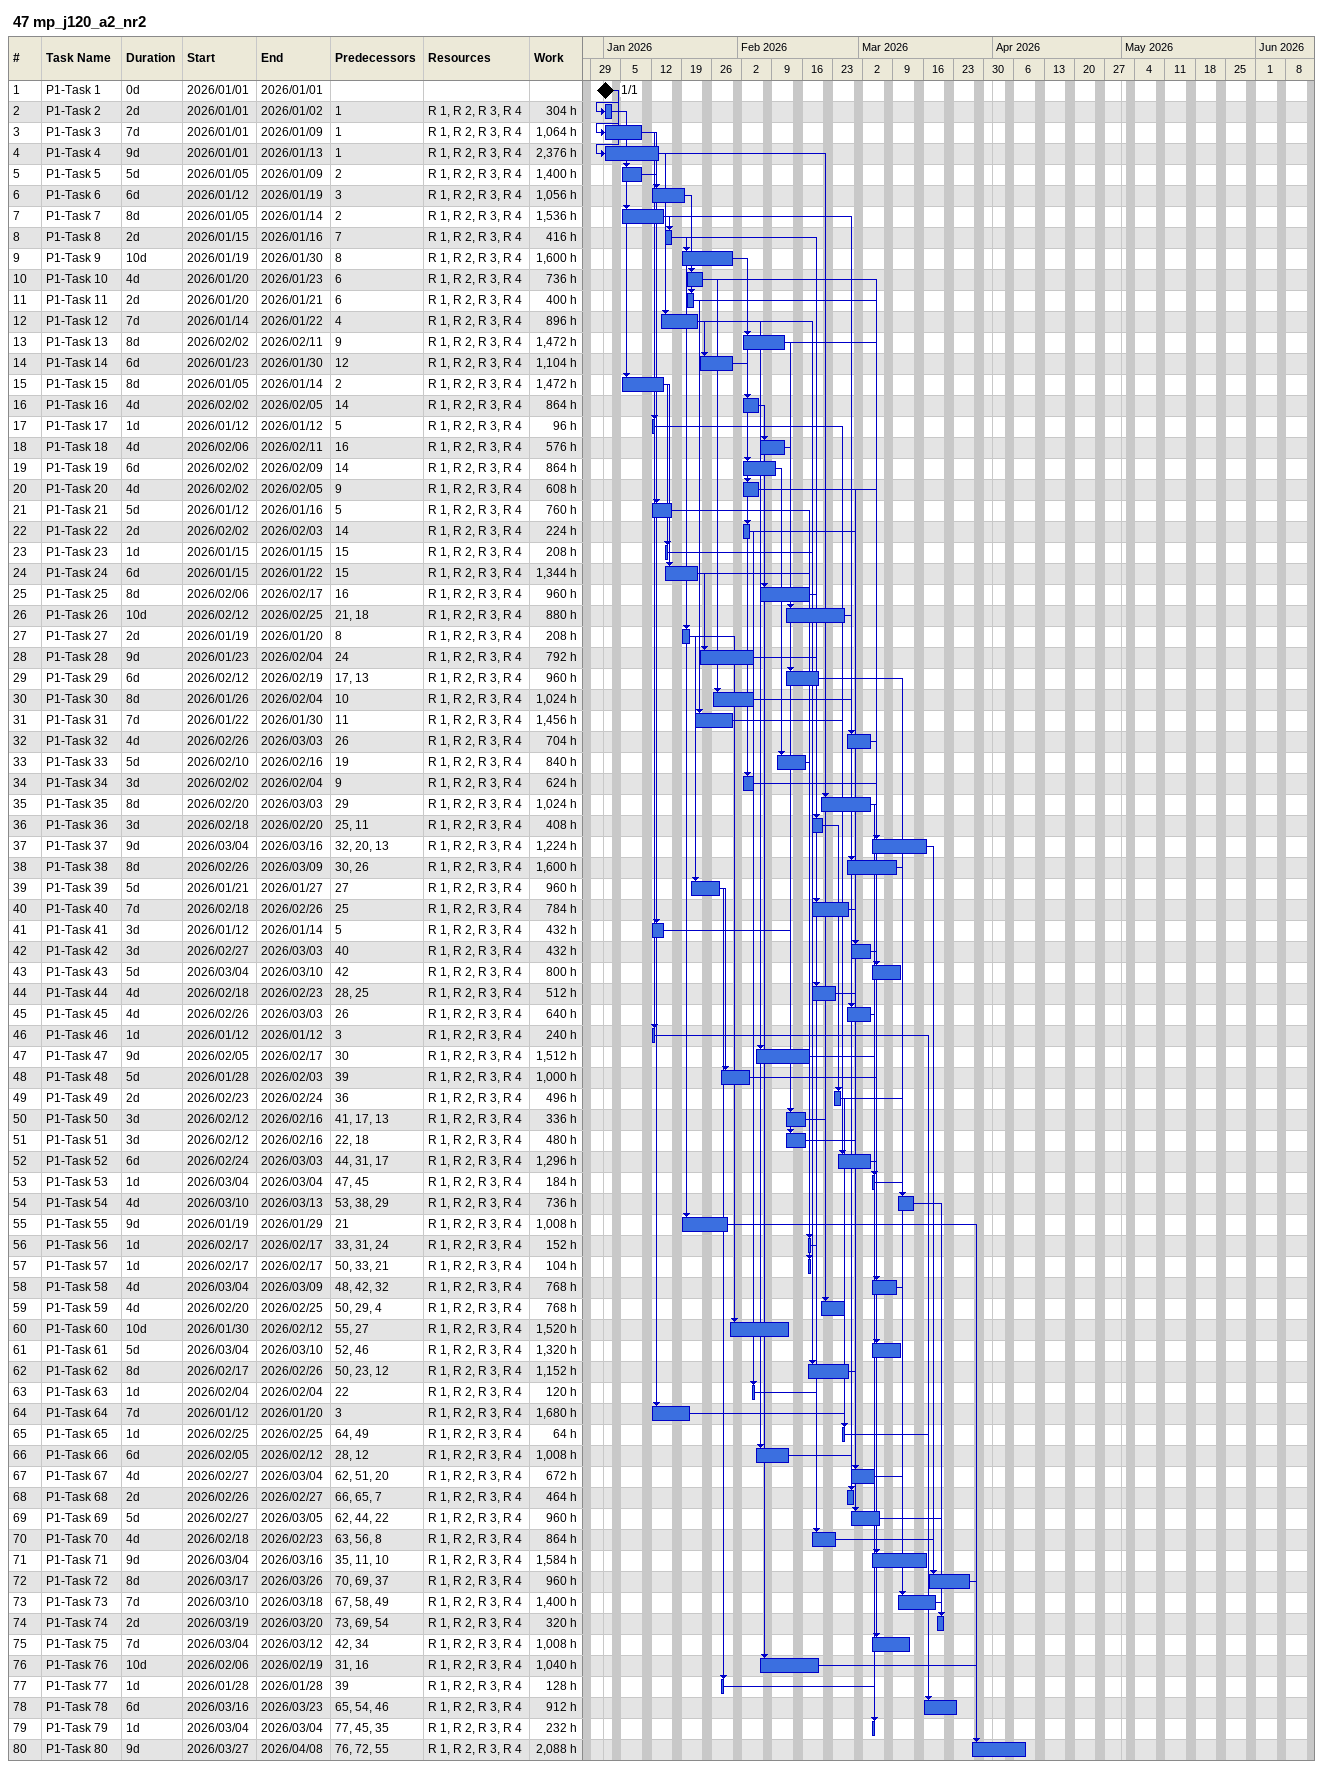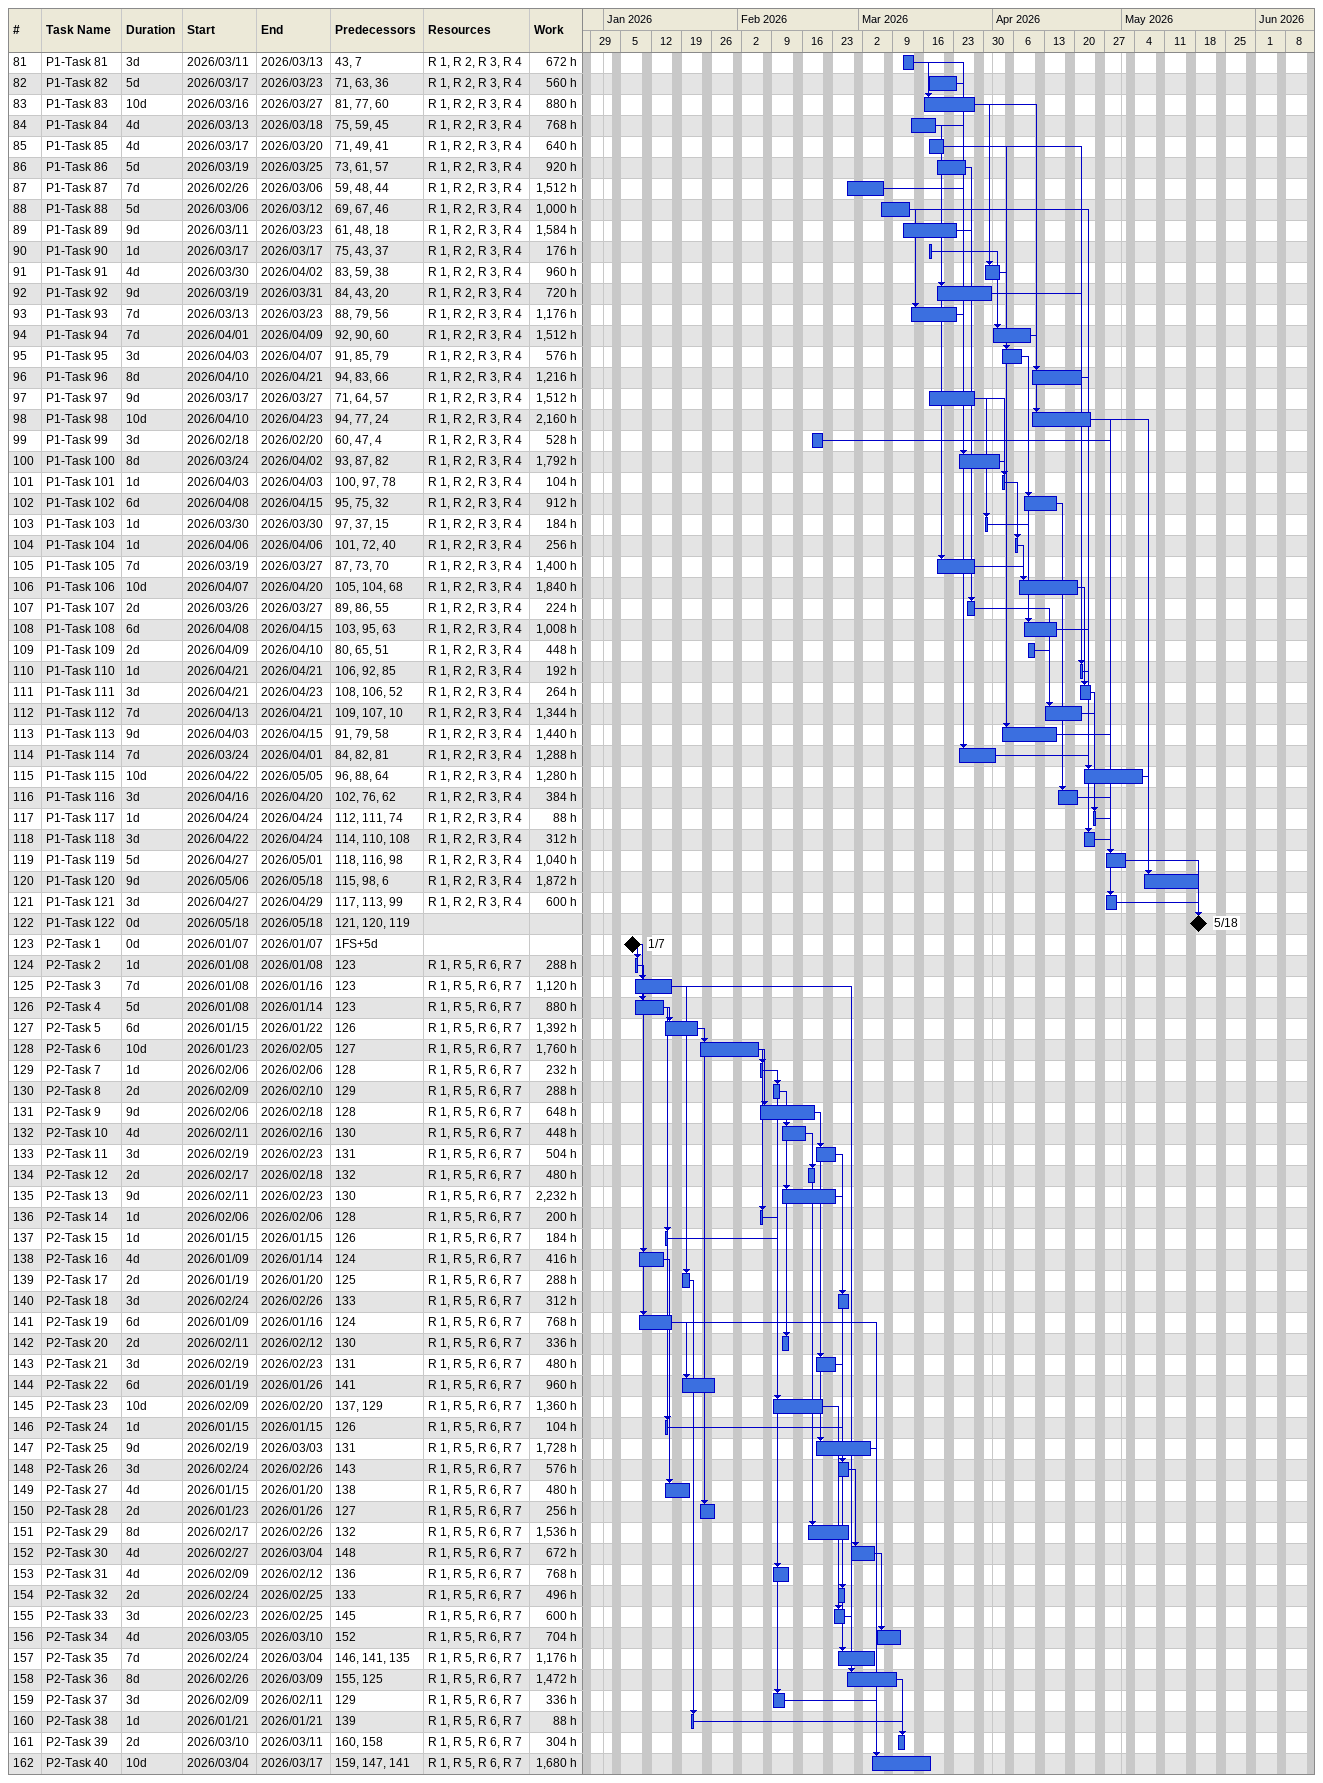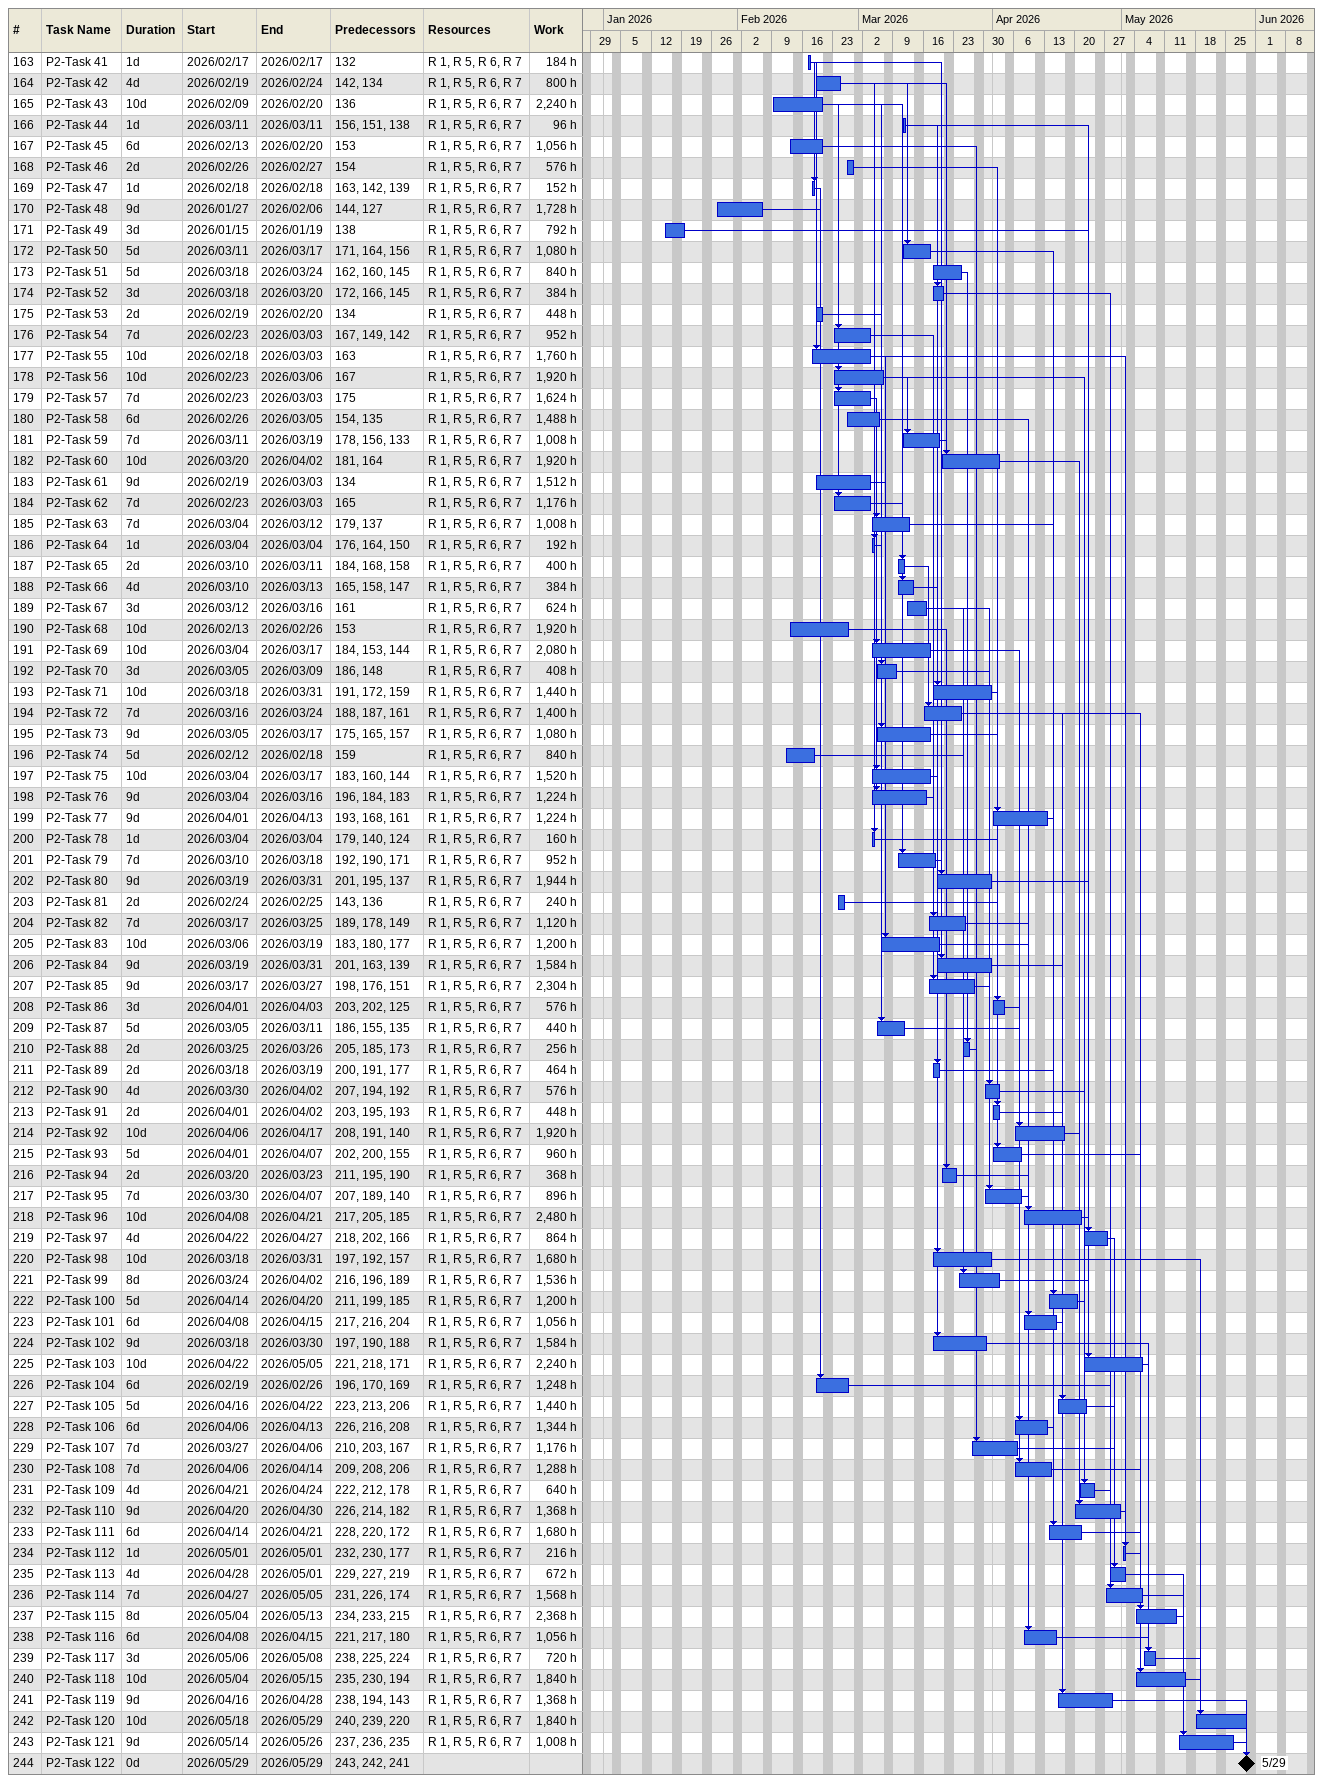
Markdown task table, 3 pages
47 mp_j120_a2_nr2

| ID | Task | Duration | Start | Finish | Predecessors | Resources | Work (h) |
|---|---|---|---|---|---|---|---|
| 1 | P1-Task 1 | 0d | 2026-01-01 | 2026-01-01 |  |  |  |
| 2 | P1-Task 2 | 2d | 2026-01-01 | 2026-01-02 | 1 | R 1, R 2, R 3, R 4 | 304 |
| 3 | P1-Task 3 | 7d | 2026-01-01 | 2026-01-09 | 1 | R 1, R 2, R 3, R 4 | 1064 |
| 4 | P1-Task 4 | 9d | 2026-01-01 | 2026-01-13 | 1 | R 1, R 2, R 3, R 4 | 2376 |
| 5 | P1-Task 5 | 5d | 2026-01-05 | 2026-01-09 | 2 | R 1, R 2, R 3, R 4 | 1400 |
| 6 | P1-Task 6 | 6d | 2026-01-12 | 2026-01-19 | 3 | R 1, R 2, R 3, R 4 | 1056 |
| 7 | P1-Task 7 | 8d | 2026-01-05 | 2026-01-14 | 2 | R 1, R 2, R 3, R 4 | 1536 |
| 8 | P1-Task 8 | 2d | 2026-01-15 | 2026-01-16 | 7 | R 1, R 2, R 3, R 4 | 416 |
| 9 | P1-Task 9 | 10d | 2026-01-19 | 2026-01-30 | 8 | R 1, R 2, R 3, R 4 | 1600 |
| 10 | P1-Task 10 | 4d | 2026-01-20 | 2026-01-23 | 6 | R 1, R 2, R 3, R 4 | 736 |
| 11 | P1-Task 11 | 2d | 2026-01-20 | 2026-01-21 | 6 | R 1, R 2, R 3, R 4 | 400 |
| 12 | P1-Task 12 | 7d | 2026-01-14 | 2026-01-22 | 4 | R 1, R 2, R 3, R 4 | 896 |
| 13 | P1-Task 13 | 8d | 2026-02-02 | 2026-02-11 | 9 | R 1, R 2, R 3, R 4 | 1472 |
| 14 | P1-Task 14 | 6d | 2026-01-23 | 2026-01-30 | 12 | R 1, R 2, R 3, R 4 | 1104 |
| 15 | P1-Task 15 | 8d | 2026-01-05 | 2026-01-14 | 2 | R 1, R 2, R 3, R 4 | 1472 |
| 16 | P1-Task 16 | 4d | 2026-02-02 | 2026-02-05 | 14 | R 1, R 2, R 3, R 4 | 864 |
| 17 | P1-Task 17 | 1d | 2026-01-12 | 2026-01-12 | 5 | R 1, R 2, R 3, R 4 | 96 |
| 18 | P1-Task 18 | 4d | 2026-02-06 | 2026-02-11 | 16 | R 1, R 2, R 3, R 4 | 576 |
| 19 | P1-Task 19 | 6d | 2026-02-02 | 2026-02-09 | 14 | R 1, R 2, R 3, R 4 | 864 |
| 20 | P1-Task 20 | 4d | 2026-02-02 | 2026-02-05 | 9 | R 1, R 2, R 3, R 4 | 608 |
| 21 | P1-Task 21 | 5d | 2026-01-12 | 2026-01-16 | 5 | R 1, R 2, R 3, R 4 | 760 |
| 22 | P1-Task 22 | 2d | 2026-02-02 | 2026-02-03 | 14 | R 1, R 2, R 3, R 4 | 224 |
| 23 | P1-Task 23 | 1d | 2026-01-15 | 2026-01-15 | 15 | R 1, R 2, R 3, R 4 | 208 |
| 24 | P1-Task 24 | 6d | 2026-01-15 | 2026-01-22 | 15 | R 1, R 2, R 3, R 4 | 1344 |
| 25 | P1-Task 25 | 8d | 2026-02-06 | 2026-02-17 | 16 | R 1, R 2, R 3, R 4 | 960 |
| 26 | P1-Task 26 | 10d | 2026-02-12 | 2026-02-25 | 21, 18 | R 1, R 2, R 3, R 4 | 880 |
| 27 | P1-Task 27 | 2d | 2026-01-19 | 2026-01-20 | 8 | R 1, R 2, R 3, R 4 | 208 |
| 28 | P1-Task 28 | 9d | 2026-01-23 | 2026-02-04 | 24 | R 1, R 2, R 3, R 4 | 792 |
| 29 | P1-Task 29 | 6d | 2026-02-12 | 2026-02-19 | 17, 13 | R 1, R 2, R 3, R 4 | 960 |
| 30 | P1-Task 30 | 8d | 2026-01-26 | 2026-02-04 | 10 | R 1, R 2, R 3, R 4 | 1024 |
| 31 | P1-Task 31 | 7d | 2026-01-22 | 2026-01-30 | 11 | R 1, R 2, R 3, R 4 | 1456 |
| 32 | P1-Task 32 | 4d | 2026-02-26 | 2026-03-03 | 26 | R 1, R 2, R 3, R 4 | 704 |
| 33 | P1-Task 33 | 5d | 2026-02-10 | 2026-02-16 | 19 | R 1, R 2, R 3, R 4 | 840 |
| 34 | P1-Task 34 | 3d | 2026-02-02 | 2026-02-04 | 9 | R 1, R 2, R 3, R 4 | 624 |
| 35 | P1-Task 35 | 8d | 2026-02-20 | 2026-03-03 | 29 | R 1, R 2, R 3, R 4 | 1024 |
| 36 | P1-Task 36 | 3d | 2026-02-18 | 2026-02-20 | 25, 11 | R 1, R 2, R 3, R 4 | 408 |
| 37 | P1-Task 37 | 9d | 2026-03-04 | 2026-03-16 | 32, 20, 13 | R 1, R 2, R 3, R 4 | 1224 |
| 38 | P1-Task 38 | 8d | 2026-02-26 | 2026-03-09 | 30, 26 | R 1, R 2, R 3, R 4 | 1600 |
| 39 | P1-Task 39 | 5d | 2026-01-21 | 2026-01-27 | 27 | R 1, R 2, R 3, R 4 | 960 |
| 40 | P1-Task 40 | 7d | 2026-02-18 | 2026-02-26 | 25 | R 1, R 2, R 3, R 4 | 784 |
| 41 | P1-Task 41 | 3d | 2026-01-12 | 2026-01-14 | 5 | R 1, R 2, R 3, R 4 | 432 |
| 42 | P1-Task 42 | 3d | 2026-02-27 | 2026-03-03 | 40 | R 1, R 2, R 3, R 4 | 432 |
| 43 | P1-Task 43 | 5d | 2026-03-04 | 2026-03-10 | 42 | R 1, R 2, R 3, R 4 | 800 |
| 44 | P1-Task 44 | 4d | 2026-02-18 | 2026-02-23 | 28, 25 | R 1, R 2, R 3, R 4 | 512 |
| 45 | P1-Task 45 | 4d | 2026-02-26 | 2026-03-03 | 26 | R 1, R 2, R 3, R 4 | 640 |
| 46 | P1-Task 46 | 1d | 2026-01-12 | 2026-01-12 | 3 | R 1, R 2, R 3, R 4 | 240 |
| 47 | P1-Task 47 | 9d | 2026-02-05 | 2026-02-17 | 30 | R 1, R 2, R 3, R 4 | 1512 |
| 48 | P1-Task 48 | 5d | 2026-01-28 | 2026-02-03 | 39 | R 1, R 2, R 3, R 4 | 1000 |
| 49 | P1-Task 49 | 2d | 2026-02-23 | 2026-02-24 | 36 | R 1, R 2, R 3, R 4 | 496 |
| 50 | P1-Task 50 | 3d | 2026-02-12 | 2026-02-16 | 41, 17, 13 | R 1, R 2, R 3, R 4 | 336 |
| 51 | P1-Task 51 | 3d | 2026-02-12 | 2026-02-16 | 22, 18 | R 1, R 2, R 3, R 4 | 480 |
| 52 | P1-Task 52 | 6d | 2026-02-24 | 2026-03-03 | 44, 31, 17 | R 1, R 2, R 3, R 4 | 1296 |
| 53 | P1-Task 53 | 1d | 2026-03-04 | 2026-03-04 | 47, 45 | R 1, R 2, R 3, R 4 | 184 |
| 54 | P1-Task 54 | 4d | 2026-03-10 | 2026-03-13 | 53, 38, 29 | R 1, R 2, R 3, R 4 | 736 |
| 55 | P1-Task 55 | 9d | 2026-01-19 | 2026-01-29 | 21 | R 1, R 2, R 3, R 4 | 1008 |
| 56 | P1-Task 56 | 1d | 2026-02-17 | 2026-02-17 | 33, 31, 24 | R 1, R 2, R 3, R 4 | 152 |
| 57 | P1-Task 57 | 1d | 2026-02-17 | 2026-02-17 | 50, 33, 21 | R 1, R 2, R 3, R 4 | 104 |
| 58 | P1-Task 58 | 4d | 2026-03-04 | 2026-03-09 | 48, 42, 32 | R 1, R 2, R 3, R 4 | 768 |
| 59 | P1-Task 59 | 4d | 2026-02-20 | 2026-02-25 | 50, 29, 4 | R 1, R 2, R 3, R 4 | 768 |
| 60 | P1-Task 60 | 10d | 2026-01-30 | 2026-02-12 | 55, 27 | R 1, R 2, R 3, R 4 | 1520 |
| 61 | P1-Task 61 | 5d | 2026-03-04 | 2026-03-10 | 52, 46 | R 1, R 2, R 3, R 4 | 1320 |
| 62 | P1-Task 62 | 8d | 2026-02-17 | 2026-02-26 | 50, 23, 12 | R 1, R 2, R 3, R 4 | 1152 |
| 63 | P1-Task 63 | 1d | 2026-02-04 | 2026-02-04 | 22 | R 1, R 2, R 3, R 4 | 120 |
| 64 | P1-Task 64 | 7d | 2026-01-12 | 2026-01-20 | 3 | R 1, R 2, R 3, R 4 | 1680 |
| 65 | P1-Task 65 | 1d | 2026-02-25 | 2026-02-25 | 64, 49 | R 1, R 2, R 3, R 4 | 64 |
| 66 | P1-Task 66 | 6d | 2026-02-05 | 2026-02-12 | 28, 12 | R 1, R 2, R 3, R 4 | 1008 |
| 67 | P1-Task 67 | 4d | 2026-02-27 | 2026-03-04 | 62, 51, 20 | R 1, R 2, R 3, R 4 | 672 |
| 68 | P1-Task 68 | 2d | 2026-02-26 | 2026-02-27 | 66, 65, 7 | R 1, R 2, R 3, R 4 | 464 |
| 69 | P1-Task 69 | 5d | 2026-02-27 | 2026-03-05 | 62, 44, 22 | R 1, R 2, R 3, R 4 | 960 |
| 70 | P1-Task 70 | 4d | 2026-02-18 | 2026-02-23 | 63, 56, 8 | R 1, R 2, R 3, R 4 | 864 |
| 71 | P1-Task 71 | 9d | 2026-03-04 | 2026-03-16 | 35, 11, 10 | R 1, R 2, R 3, R 4 | 1584 |
| 72 | P1-Task 72 | 8d | 2026-03-17 | 2026-03-26 | 70, 69, 37 | R 1, R 2, R 3, R 4 | 960 |
| 73 | P1-Task 73 | 7d | 2026-03-10 | 2026-03-18 | 67, 58, 49 | R 1, R 2, R 3, R 4 | 1400 |
| 74 | P1-Task 74 | 2d | 2026-03-19 | 2026-03-20 | 73, 69, 54 | R 1, R 2, R 3, R 4 | 320 |
| 75 | P1-Task 75 | 7d | 2026-03-04 | 2026-03-12 | 42, 34 | R 1, R 2, R 3, R 4 | 1008 |
| 76 | P1-Task 76 | 10d | 2026-02-06 | 2026-02-19 | 31, 16 | R 1, R 2, R 3, R 4 | 1040 |
| 77 | P1-Task 77 | 1d | 2026-01-28 | 2026-01-28 | 39 | R 1, R 2, R 3, R 4 | 128 |
| 78 | P1-Task 78 | 6d | 2026-03-16 | 2026-03-23 | 65, 54, 46 | R 1, R 2, R 3, R 4 | 912 |
| 79 | P1-Task 79 | 1d | 2026-03-04 | 2026-03-04 | 77, 45, 35 | R 1, R 2, R 3, R 4 | 232 |
| 80 | P1-Task 80 | 9d | 2026-03-27 | 2026-04-08 | 76, 72, 55 | R 1, R 2, R 3, R 4 | 2088 |
| 81 | P1-Task 81 | 3d | 2026-03-11 | 2026-03-13 | 43, 7 | R 1, R 2, R 3, R 4 | 672 |
| 82 | P1-Task 82 | 5d | 2026-03-17 | 2026-03-23 | 71, 63, 36 | R 1, R 2, R 3, R 4 | 560 |
| 83 | P1-Task 83 | 10d | 2026-03-16 | 2026-03-27 | 81, 77, 60 | R 1, R 2, R 3, R 4 | 880 |
| 84 | P1-Task 84 | 4d | 2026-03-13 | 2026-03-18 | 75, 59, 45 | R 1, R 2, R 3, R 4 | 768 |
| 85 | P1-Task 85 | 4d | 2026-03-17 | 2026-03-20 | 71, 49, 41 | R 1, R 2, R 3, R 4 | 640 |
| 86 | P1-Task 86 | 5d | 2026-03-19 | 2026-03-25 | 73, 61, 57 | R 1, R 2, R 3, R 4 | 920 |
| 87 | P1-Task 87 | 7d | 2026-02-26 | 2026-03-06 | 59, 48, 44 | R 1, R 2, R 3, R 4 | 1512 |
| 88 | P1-Task 88 | 5d | 2026-03-06 | 2026-03-12 | 69, 67, 46 | R 1, R 2, R 3, R 4 | 1000 |
| 89 | P1-Task 89 | 9d | 2026-03-11 | 2026-03-23 | 61, 48, 18 | R 1, R 2, R 3, R 4 | 1584 |
| 90 | P1-Task 90 | 1d | 2026-03-17 | 2026-03-17 | 75, 43, 37 | R 1, R 2, R 3, R 4 | 176 |
| 91 | P1-Task 91 | 4d | 2026-03-30 | 2026-04-02 | 83, 59, 38 | R 1, R 2, R 3, R 4 | 960 |
| 92 | P1-Task 92 | 9d | 2026-03-19 | 2026-03-31 | 84, 43, 20 | R 1, R 2, R 3, R 4 | 720 |
| 93 | P1-Task 93 | 7d | 2026-03-13 | 2026-03-23 | 88, 79, 56 | R 1, R 2, R 3, R 4 | 1176 |
| 94 | P1-Task 94 | 7d | 2026-04-01 | 2026-04-09 | 92, 90, 60 | R 1, R 2, R 3, R 4 | 1512 |
| 95 | P1-Task 95 | 3d | 2026-04-03 | 2026-04-07 | 91, 85, 79 | R 1, R 2, R 3, R 4 | 576 |
| 96 | P1-Task 96 | 8d | 2026-04-10 | 2026-04-21 | 94, 83, 66 | R 1, R 2, R 3, R 4 | 1216 |
| 97 | P1-Task 97 | 9d | 2026-03-17 | 2026-03-27 | 71, 64, 57 | R 1, R 2, R 3, R 4 | 1512 |
| 98 | P1-Task 98 | 10d | 2026-04-10 | 2026-04-23 | 94, 77, 24 | R 1, R 2, R 3, R 4 | 2160 |
| 99 | P1-Task 99 | 3d | 2026-02-18 | 2026-02-20 | 60, 47, 4 | R 1, R 2, R 3, R 4 | 528 |
| 100 | P1-Task 100 | 8d | 2026-03-24 | 2026-04-02 | 93, 87, 82 | R 1, R 2, R 3, R 4 | 1792 |
| 101 | P1-Task 101 | 1d | 2026-04-03 | 2026-04-03 | 100, 97, 78 | R 1, R 2, R 3, R 4 | 104 |
| 102 | P1-Task 102 | 6d | 2026-04-08 | 2026-04-15 | 95, 75, 32 | R 1, R 2, R 3, R 4 | 912 |
| 103 | P1-Task 103 | 1d | 2026-03-30 | 2026-03-30 | 97, 37, 15 | R 1, R 2, R 3, R 4 | 184 |
| 104 | P1-Task 104 | 1d | 2026-04-06 | 2026-04-06 | 101, 72, 40 | R 1, R 2, R 3, R 4 | 256 |
| 105 | P1-Task 105 | 7d | 2026-03-19 | 2026-03-27 | 87, 73, 70 | R 1, R 2, R 3, R 4 | 1400 |
| 106 | P1-Task 106 | 10d | 2026-04-07 | 2026-04-20 | 105, 104, 68 | R 1, R 2, R 3, R 4 | 1840 |
| 107 | P1-Task 107 | 2d | 2026-03-26 | 2026-03-27 | 89, 86, 55 | R 1, R 2, R 3, R 4 | 224 |
| 108 | P1-Task 108 | 6d | 2026-04-08 | 2026-04-15 | 103, 95, 63 | R 1, R 2, R 3, R 4 | 1008 |
| 109 | P1-Task 109 | 2d | 2026-04-09 | 2026-04-10 | 80, 65, 51 | R 1, R 2, R 3, R 4 | 448 |
| 110 | P1-Task 110 | 1d | 2026-04-21 | 2026-04-21 | 106, 92, 85 | R 1, R 2, R 3, R 4 | 192 |
| 111 | P1-Task 111 | 3d | 2026-04-21 | 2026-04-23 | 108, 106, 52 | R 1, R 2, R 3, R 4 | 264 |
| 112 | P1-Task 112 | 7d | 2026-04-13 | 2026-04-21 | 109, 107, 10 | R 1, R 2, R 3, R 4 | 1344 |
| 113 | P1-Task 113 | 9d | 2026-04-03 | 2026-04-15 | 91, 79, 58 | R 1, R 2, R 3, R 4 | 1440 |
| 114 | P1-Task 114 | 7d | 2026-03-24 | 2026-04-01 | 84, 82, 81 | R 1, R 2, R 3, R 4 | 1288 |
| 115 | P1-Task 115 | 10d | 2026-04-22 | 2026-05-05 | 96, 88, 64 | R 1, R 2, R 3, R 4 | 1280 |
| 116 | P1-Task 116 | 3d | 2026-04-16 | 2026-04-20 | 102, 76, 62 | R 1, R 2, R 3, R 4 | 384 |
| 117 | P1-Task 117 | 1d | 2026-04-24 | 2026-04-24 | 112, 111, 74 | R 1, R 2, R 3, R 4 | 88 |
| 118 | P1-Task 118 | 3d | 2026-04-22 | 2026-04-24 | 114, 110, 108 | R 1, R 2, R 3, R 4 | 312 |
| 119 | P1-Task 119 | 5d | 2026-04-27 | 2026-05-01 | 118, 116, 98 | R 1, R 2, R 3, R 4 | 1040 |
| 120 | P1-Task 120 | 9d | 2026-05-06 | 2026-05-18 | 115, 98, 6 | R 1, R 2, R 3, R 4 | 1872 |
| 121 | P1-Task 121 | 3d | 2026-04-27 | 2026-04-29 | 117, 113, 99 | R 1, R 2, R 3, R 4 | 600 |
| 122 | P1-Task 122 | 0d | 2026-05-18 | 2026-05-18 | 121, 120, 119 |  |  |
| 123 | P2-Task 1 | 0d | 2026-01-07 | 2026-01-07 | 1FS+5d |  |  |
| 124 | P2-Task 2 | 1d | 2026-01-08 | 2026-01-08 | 123 | R 1, R 5, R 6, R 7 | 288 |
| 125 | P2-Task 3 | 7d | 2026-01-08 | 2026-01-16 | 123 | R 1, R 5, R 6, R 7 | 1120 |
| 126 | P2-Task 4 | 5d | 2026-01-08 | 2026-01-14 | 123 | R 1, R 5, R 6, R 7 | 880 |
| 127 | P2-Task 5 | 6d | 2026-01-15 | 2026-01-22 | 126 | R 1, R 5, R 6, R 7 | 1392 |
| 128 | P2-Task 6 | 10d | 2026-01-23 | 2026-02-05 | 127 | R 1, R 5, R 6, R 7 | 1760 |
| 129 | P2-Task 7 | 1d | 2026-02-06 | 2026-02-06 | 128 | R 1, R 5, R 6, R 7 | 232 |
| 130 | P2-Task 8 | 2d | 2026-02-09 | 2026-02-10 | 129 | R 1, R 5, R 6, R 7 | 288 |
| 131 | P2-Task 9 | 9d | 2026-02-06 | 2026-02-18 | 128 | R 1, R 5, R 6, R 7 | 648 |
| 132 | P2-Task 10 | 4d | 2026-02-11 | 2026-02-16 | 130 | R 1, R 5, R 6, R 7 | 448 |
| 133 | P2-Task 11 | 3d | 2026-02-19 | 2026-02-23 | 131 | R 1, R 5, R 6, R 7 | 504 |
| 134 | P2-Task 12 | 2d | 2026-02-17 | 2026-02-18 | 132 | R 1, R 5, R 6, R 7 | 480 |
| 135 | P2-Task 13 | 9d | 2026-02-11 | 2026-02-23 | 130 | R 1, R 5, R 6, R 7 | 2232 |
| 136 | P2-Task 14 | 1d | 2026-02-06 | 2026-02-06 | 128 | R 1, R 5, R 6, R 7 | 200 |
| 137 | P2-Task 15 | 1d | 2026-01-15 | 2026-01-15 | 126 | R 1, R 5, R 6, R 7 | 184 |
| 138 | P2-Task 16 | 4d | 2026-01-09 | 2026-01-14 | 124 | R 1, R 5, R 6, R 7 | 416 |
| 139 | P2-Task 17 | 2d | 2026-01-19 | 2026-01-20 | 125 | R 1, R 5, R 6, R 7 | 288 |
| 140 | P2-Task 18 | 3d | 2026-02-24 | 2026-02-26 | 133 | R 1, R 5, R 6, R 7 | 312 |
| 141 | P2-Task 19 | 6d | 2026-01-09 | 2026-01-16 | 124 | R 1, R 5, R 6, R 7 | 768 |
| 142 | P2-Task 20 | 2d | 2026-02-11 | 2026-02-12 | 130 | R 1, R 5, R 6, R 7 | 336 |
| 143 | P2-Task 21 | 3d | 2026-02-19 | 2026-02-23 | 131 | R 1, R 5, R 6, R 7 | 480 |
| 144 | P2-Task 22 | 6d | 2026-01-19 | 2026-01-26 | 141 | R 1, R 5, R 6, R 7 | 960 |
| 145 | P2-Task 23 | 10d | 2026-02-09 | 2026-02-20 | 137, 129 | R 1, R 5, R 6, R 7 | 1360 |
| 146 | P2-Task 24 | 1d | 2026-01-15 | 2026-01-15 | 126 | R 1, R 5, R 6, R 7 | 104 |
| 147 | P2-Task 25 | 9d | 2026-02-19 | 2026-03-03 | 131 | R 1, R 5, R 6, R 7 | 1728 |
| 148 | P2-Task 26 | 3d | 2026-02-24 | 2026-02-26 | 143 | R 1, R 5, R 6, R 7 | 576 |
| 149 | P2-Task 27 | 4d | 2026-01-15 | 2026-01-20 | 138 | R 1, R 5, R 6, R 7 | 480 |
| 150 | P2-Task 28 | 2d | 2026-01-23 | 2026-01-26 | 127 | R 1, R 5, R 6, R 7 | 256 |
| 151 | P2-Task 29 | 8d | 2026-02-17 | 2026-02-26 | 132 | R 1, R 5, R 6, R 7 | 1536 |
| 152 | P2-Task 30 | 4d | 2026-02-27 | 2026-03-04 | 148 | R 1, R 5, R 6, R 7 | 672 |
| 153 | P2-Task 31 | 4d | 2026-02-09 | 2026-02-12 | 136 | R 1, R 5, R 6, R 7 | 768 |
| 154 | P2-Task 32 | 2d | 2026-02-24 | 2026-02-25 | 133 | R 1, R 5, R 6, R 7 | 496 |
| 155 | P2-Task 33 | 3d | 2026-02-23 | 2026-02-25 | 145 | R 1, R 5, R 6, R 7 | 600 |
| 156 | P2-Task 34 | 4d | 2026-03-05 | 2026-03-10 | 152 | R 1, R 5, R 6, R 7 | 704 |
| 157 | P2-Task 35 | 7d | 2026-02-24 | 2026-03-04 | 146, 141, 135 | R 1, R 5, R 6, R 7 | 1176 |
| 158 | P2-Task 36 | 8d | 2026-02-26 | 2026-03-09 | 155, 125 | R 1, R 5, R 6, R 7 | 1472 |
| 159 | P2-Task 37 | 3d | 2026-02-09 | 2026-02-11 | 129 | R 1, R 5, R 6, R 7 | 336 |
| 160 | P2-Task 38 | 1d | 2026-01-21 | 2026-01-21 | 139 | R 1, R 5, R 6, R 7 | 88 |
| 161 | P2-Task 39 | 2d | 2026-03-10 | 2026-03-11 | 160, 158 | R 1, R 5, R 6, R 7 | 304 |
| 162 | P2-Task 40 | 10d | 2026-03-04 | 2026-03-17 | 159, 147, 141 | R 1, R 5, R 6, R 7 | 1680 |
| 163 | P2-Task 41 | 1d | 2026-02-17 | 2026-02-17 | 132 | R 1, R 5, R 6, R 7 | 184 |
| 164 | P2-Task 42 | 4d | 2026-02-19 | 2026-02-24 | 142, 134 | R 1, R 5, R 6, R 7 | 800 |
| 165 | P2-Task 43 | 10d | 2026-02-09 | 2026-02-20 | 136 | R 1, R 5, R 6, R 7 | 2240 |
| 166 | P2-Task 44 | 1d | 2026-03-11 | 2026-03-11 | 156, 151, 138 | R 1, R 5, R 6, R 7 | 96 |
| 167 | P2-Task 45 | 6d | 2026-02-13 | 2026-02-20 | 153 | R 1, R 5, R 6, R 7 | 1056 |
| 168 | P2-Task 46 | 2d | 2026-02-26 | 2026-02-27 | 154 | R 1, R 5, R 6, R 7 | 576 |
| 169 | P2-Task 47 | 1d | 2026-02-18 | 2026-02-18 | 163, 142, 139 | R 1, R 5, R 6, R 7 | 152 |
| 170 | P2-Task 48 | 9d | 2026-01-27 | 2026-02-06 | 144, 127 | R 1, R 5, R 6, R 7 | 1728 |
| 171 | P2-Task 49 | 3d | 2026-01-15 | 2026-01-19 | 138 | R 1, R 5, R 6, R 7 | 792 |
| 172 | P2-Task 50 | 5d | 2026-03-11 | 2026-03-17 | 171, 164, 156 | R 1, R 5, R 6, R 7 | 1080 |
| 173 | P2-Task 51 | 5d | 2026-03-18 | 2026-03-24 | 162, 160, 145 | R 1, R 5, R 6, R 7 | 840 |
| 174 | P2-Task 52 | 3d | 2026-03-18 | 2026-03-20 | 172, 166, 145 | R 1, R 5, R 6, R 7 | 384 |
| 175 | P2-Task 53 | 2d | 2026-02-19 | 2026-02-20 | 134 | R 1, R 5, R 6, R 7 | 448 |
| 176 | P2-Task 54 | 7d | 2026-02-23 | 2026-03-03 | 167, 149, 142 | R 1, R 5, R 6, R 7 | 952 |
| 177 | P2-Task 55 | 10d | 2026-02-18 | 2026-03-03 | 163 | R 1, R 5, R 6, R 7 | 1760 |
| 178 | P2-Task 56 | 10d | 2026-02-23 | 2026-03-06 | 167 | R 1, R 5, R 6, R 7 | 1920 |
| 179 | P2-Task 57 | 7d | 2026-02-23 | 2026-03-03 | 175 | R 1, R 5, R 6, R 7 | 1624 |
| 180 | P2-Task 58 | 6d | 2026-02-26 | 2026-03-05 | 154, 135 | R 1, R 5, R 6, R 7 | 1488 |
| 181 | P2-Task 59 | 7d | 2026-03-11 | 2026-03-19 | 178, 156, 133 | R 1, R 5, R 6, R 7 | 1008 |
| 182 | P2-Task 60 | 10d | 2026-03-20 | 2026-04-02 | 181, 164 | R 1, R 5, R 6, R 7 | 1920 |
| 183 | P2-Task 61 | 9d | 2026-02-19 | 2026-03-03 | 134 | R 1, R 5, R 6, R 7 | 1512 |
| 184 | P2-Task 62 | 7d | 2026-02-23 | 2026-03-03 | 165 | R 1, R 5, R 6, R 7 | 1176 |
| 185 | P2-Task 63 | 7d | 2026-03-04 | 2026-03-12 | 179, 137 | R 1, R 5, R 6, R 7 | 1008 |
| 186 | P2-Task 64 | 1d | 2026-03-04 | 2026-03-04 | 176, 164, 150 | R 1, R 5, R 6, R 7 | 192 |
| 187 | P2-Task 65 | 2d | 2026-03-10 | 2026-03-11 | 184, 168, 158 | R 1, R 5, R 6, R 7 | 400 |
| 188 | P2-Task 66 | 4d | 2026-03-10 | 2026-03-13 | 165, 158, 147 | R 1, R 5, R 6, R 7 | 384 |
| 189 | P2-Task 67 | 3d | 2026-03-12 | 2026-03-16 | 161 | R 1, R 5, R 6, R 7 | 624 |
| 190 | P2-Task 68 | 10d | 2026-02-13 | 2026-02-26 | 153 | R 1, R 5, R 6, R 7 | 1920 |
| 191 | P2-Task 69 | 10d | 2026-03-04 | 2026-03-17 | 184, 153, 144 | R 1, R 5, R 6, R 7 | 2080 |
| 192 | P2-Task 70 | 3d | 2026-03-05 | 2026-03-09 | 186, 148 | R 1, R 5, R 6, R 7 | 408 |
| 193 | P2-Task 71 | 10d | 2026-03-18 | 2026-03-31 | 191, 172, 159 | R 1, R 5, R 6, R 7 | 1440 |
| 194 | P2-Task 72 | 7d | 2026-03-16 | 2026-03-24 | 188, 187, 161 | R 1, R 5, R 6, R 7 | 1400 |
| 195 | P2-Task 73 | 9d | 2026-03-05 | 2026-03-17 | 175, 165, 157 | R 1, R 5, R 6, R 7 | 1080 |
| 196 | P2-Task 74 | 5d | 2026-02-12 | 2026-02-18 | 159 | R 1, R 5, R 6, R 7 | 840 |
| 197 | P2-Task 75 | 10d | 2026-03-04 | 2026-03-17 | 183, 160, 144 | R 1, R 5, R 6, R 7 | 1520 |
| 198 | P2-Task 76 | 9d | 2026-03-04 | 2026-03-16 | 196, 184, 183 | R 1, R 5, R 6, R 7 | 1224 |
| 199 | P2-Task 77 | 9d | 2026-04-01 | 2026-04-13 | 193, 168, 161 | R 1, R 5, R 6, R 7 | 1224 |
| 200 | P2-Task 78 | 1d | 2026-03-04 | 2026-03-04 | 179, 140, 124 | R 1, R 5, R 6, R 7 | 160 |
| 201 | P2-Task 79 | 7d | 2026-03-10 | 2026-03-18 | 192, 190, 171 | R 1, R 5, R 6, R 7 | 952 |
| 202 | P2-Task 80 | 9d | 2026-03-19 | 2026-03-31 | 201, 195, 137 | R 1, R 5, R 6, R 7 | 1944 |
| 203 | P2-Task 81 | 2d | 2026-02-24 | 2026-02-25 | 143, 136 | R 1, R 5, R 6, R 7 | 240 |
| 204 | P2-Task 82 | 7d | 2026-03-17 | 2026-03-25 | 189, 178, 149 | R 1, R 5, R 6, R 7 | 1120 |
| 205 | P2-Task 83 | 10d | 2026-03-06 | 2026-03-19 | 183, 180, 177 | R 1, R 5, R 6, R 7 | 1200 |
| 206 | P2-Task 84 | 9d | 2026-03-19 | 2026-03-31 | 201, 163, 139 | R 1, R 5, R 6, R 7 | 1584 |
| 207 | P2-Task 85 | 9d | 2026-03-17 | 2026-03-27 | 198, 176, 151 | R 1, R 5, R 6, R 7 | 2304 |
| 208 | P2-Task 86 | 3d | 2026-04-01 | 2026-04-03 | 203, 202, 125 | R 1, R 5, R 6, R 7 | 576 |
| 209 | P2-Task 87 | 5d | 2026-03-05 | 2026-03-11 | 186, 155, 135 | R 1, R 5, R 6, R 7 | 440 |
| 210 | P2-Task 88 | 2d | 2026-03-25 | 2026-03-26 | 205, 185, 173 | R 1, R 5, R 6, R 7 | 256 |
| 211 | P2-Task 89 | 2d | 2026-03-18 | 2026-03-19 | 200, 191, 177 | R 1, R 5, R 6, R 7 | 464 |
| 212 | P2-Task 90 | 4d | 2026-03-30 | 2026-04-02 | 207, 194, 192 | R 1, R 5, R 6, R 7 | 576 |
| 213 | P2-Task 91 | 2d | 2026-04-01 | 2026-04-02 | 203, 195, 193 | R 1, R 5, R 6, R 7 | 448 |
| 214 | P2-Task 92 | 10d | 2026-04-06 | 2026-04-17 | 208, 191, 140 | R 1, R 5, R 6, R 7 | 1920 |
| 215 | P2-Task 93 | 5d | 2026-04-01 | 2026-04-07 | 202, 200, 155 | R 1, R 5, R 6, R 7 | 960 |
| 216 | P2-Task 94 | 2d | 2026-03-20 | 2026-03-23 | 211, 195, 190 | R 1, R 5, R 6, R 7 | 368 |
| 217 | P2-Task 95 | 7d | 2026-03-30 | 2026-04-07 | 207, 189, 140 | R 1, R 5, R 6, R 7 | 896 |
| 218 | P2-Task 96 | 10d | 2026-04-08 | 2026-04-21 | 217, 205, 185 | R 1, R 5, R 6, R 7 | 2480 |
| 219 | P2-Task 97 | 4d | 2026-04-22 | 2026-04-27 | 218, 202, 166 | R 1, R 5, R 6, R 7 | 864 |
| 220 | P2-Task 98 | 10d | 2026-03-18 | 2026-03-31 | 197, 192, 157 | R 1, R 5, R 6, R 7 | 1680 |
| 221 | P2-Task 99 | 8d | 2026-03-24 | 2026-04-02 | 216, 196, 189 | R 1, R 5, R 6, R 7 | 1536 |
| 222 | P2-Task 100 | 5d | 2026-04-14 | 2026-04-20 | 211, 199, 185 | R 1, R 5, R 6, R 7 | 1200 |
| 223 | P2-Task 101 | 6d | 2026-04-08 | 2026-04-15 | 217, 216, 204 | R 1, R 5, R 6, R 7 | 1056 |
| 224 | P2-Task 102 | 9d | 2026-03-18 | 2026-03-30 | 197, 190, 188 | R 1, R 5, R 6, R 7 | 1584 |
| 225 | P2-Task 103 | 10d | 2026-04-22 | 2026-05-05 | 221, 218, 171 | R 1, R 5, R 6, R 7 | 2240 |
| 226 | P2-Task 104 | 6d | 2026-02-19 | 2026-02-26 | 196, 170, 169 | R 1, R 5, R 6, R 7 | 1248 |
| 227 | P2-Task 105 | 5d | 2026-04-16 | 2026-04-22 | 223, 213, 206 | R 1, R 5, R 6, R 7 | 1440 |
| 228 | P2-Task 106 | 6d | 2026-04-06 | 2026-04-13 | 226, 216, 208 | R 1, R 5, R 6, R 7 | 1344 |
| 229 | P2-Task 107 | 7d | 2026-03-27 | 2026-04-06 | 210, 203, 167 | R 1, R 5, R 6, R 7 | 1176 |
| 230 | P2-Task 108 | 7d | 2026-04-06 | 2026-04-14 | 209, 208, 206 | R 1, R 5, R 6, R 7 | 1288 |
| 231 | P2-Task 109 | 4d | 2026-04-21 | 2026-04-24 | 222, 212, 178 | R 1, R 5, R 6, R 7 | 640 |
| 232 | P2-Task 110 | 9d | 2026-04-20 | 2026-04-30 | 226, 214, 182 | R 1, R 5, R 6, R 7 | 1368 |
| 233 | P2-Task 111 | 6d | 2026-04-14 | 2026-04-21 | 228, 220, 172 | R 1, R 5, R 6, R 7 | 1680 |
| 234 | P2-Task 112 | 1d | 2026-05-01 | 2026-05-01 | 232, 230, 177 | R 1, R 5, R 6, R 7 | 216 |
| 235 | P2-Task 113 | 4d | 2026-04-28 | 2026-05-01 | 229, 227, 219 | R 1, R 5, R 6, R 7 | 672 |
| 236 | P2-Task 114 | 7d | 2026-04-27 | 2026-05-05 | 231, 226, 174 | R 1, R 5, R 6, R 7 | 1568 |
| 237 | P2-Task 115 | 8d | 2026-05-04 | 2026-05-13 | 234, 233, 215 | R 1, R 5, R 6, R 7 | 2368 |
| 238 | P2-Task 116 | 6d | 2026-04-08 | 2026-04-15 | 221, 217, 180 | R 1, R 5, R 6, R 7 | 1056 |
| 239 | P2-Task 117 | 3d | 2026-05-06 | 2026-05-08 | 238, 225, 224 | R 1, R 5, R 6, R 7 | 720 |
| 240 | P2-Task 118 | 10d | 2026-05-04 | 2026-05-15 | 235, 230, 194 | R 1, R 5, R 6, R 7 | 1840 |
| 241 | P2-Task 119 | 9d | 2026-04-16 | 2026-04-28 | 238, 194, 143 | R 1, R 5, R 6, R 7 | 1368 |
| 242 | P2-Task 120 | 10d | 2026-05-18 | 2026-05-29 | 240, 239, 220 | R 1, R 5, R 6, R 7 | 1840 |
| 243 | P2-Task 121 | 9d | 2026-05-14 | 2026-05-26 | 237, 236, 235 | R 1, R 5, R 6, R 7 | 1008 |
| 244 | P2-Task 122 | 0d | 2026-05-29 | 2026-05-29 | 243, 242, 241 |  |  |
